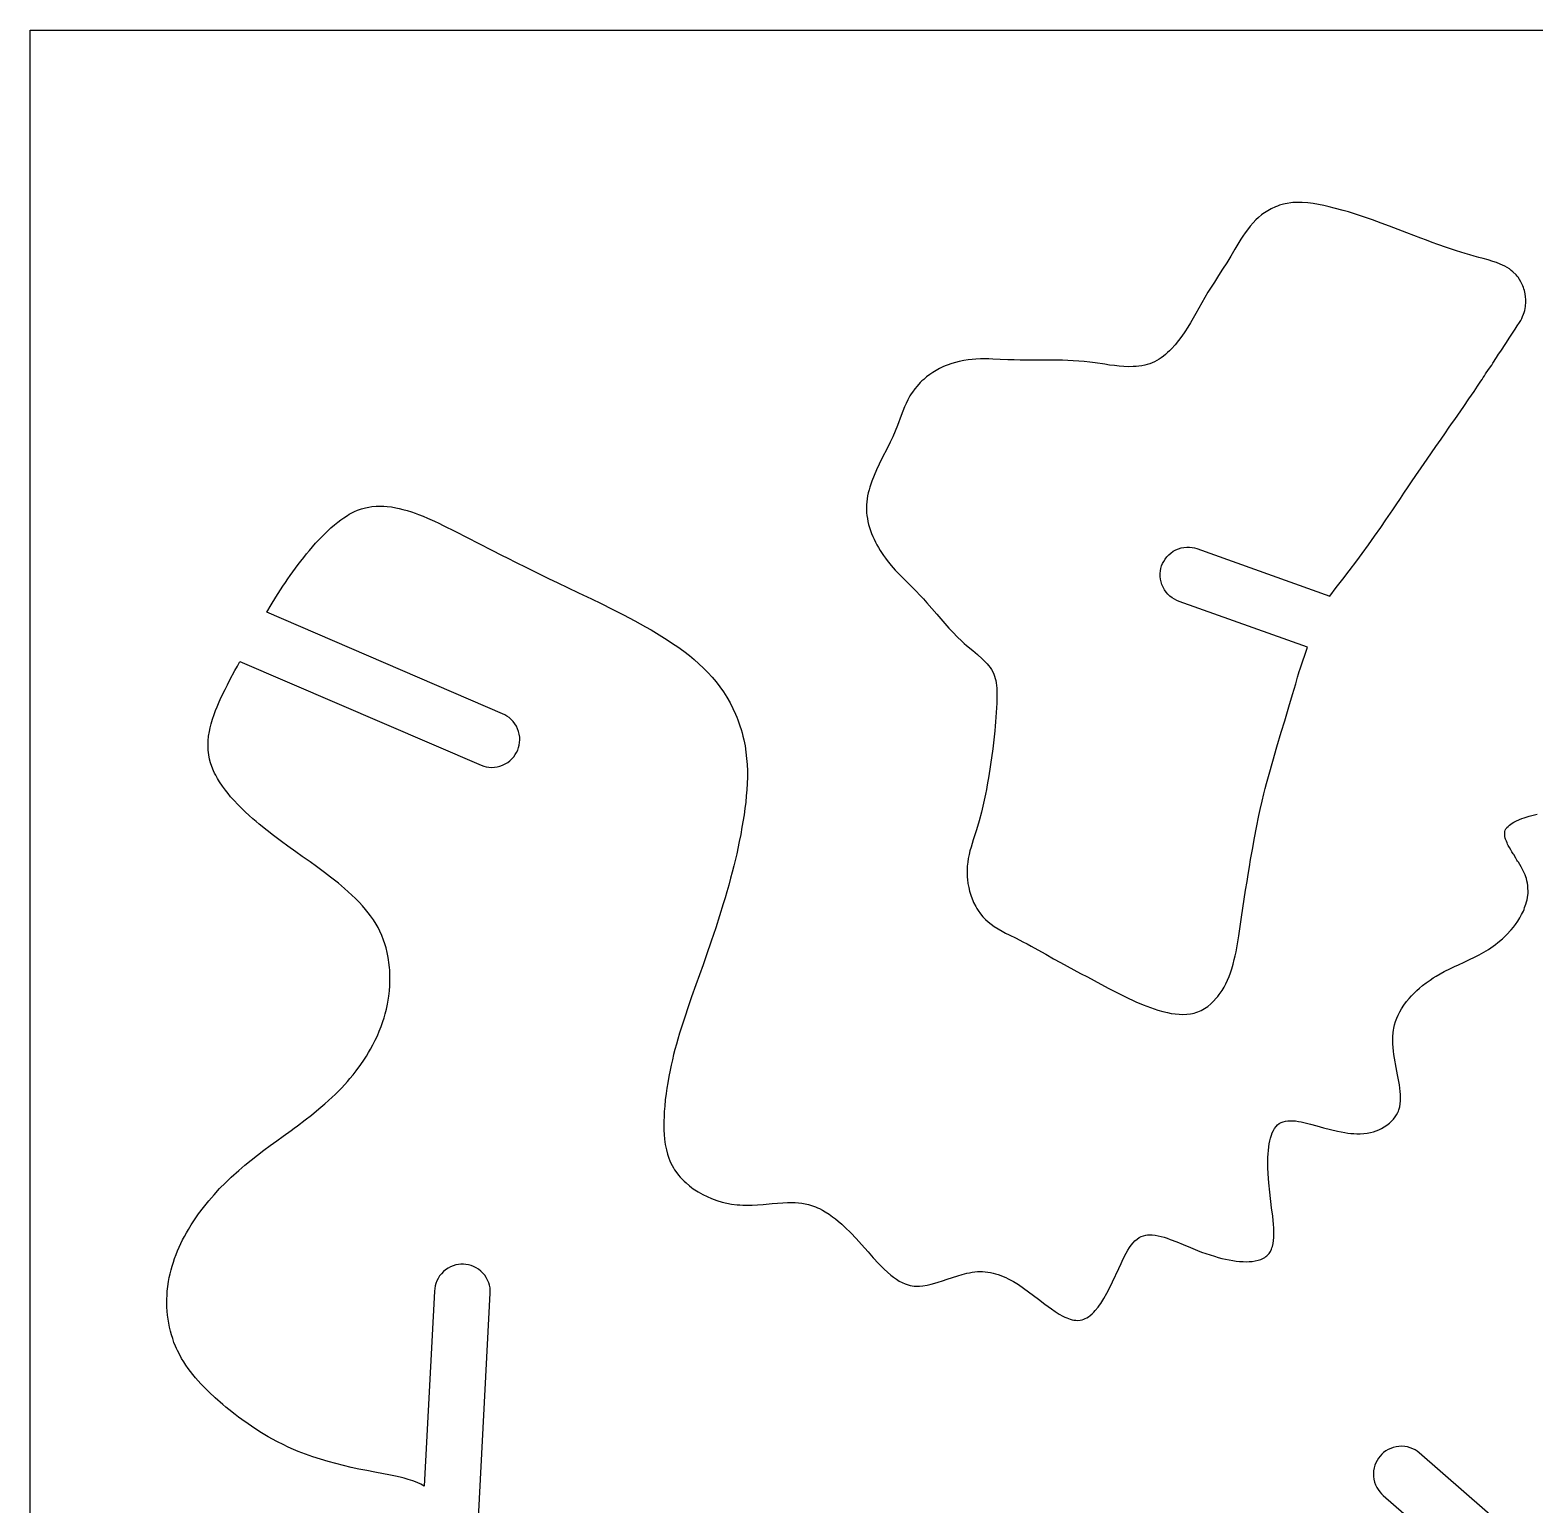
# Model space of a CAD drawing. Extents: x 0 to 1525, y 0 to 1525.
# Drawn here: x 0 to 265.7, y 1264.7 to 1525 of the extents above; entities that cross this region are included whole.
import ezdxf

# ---------------------------------------------------------------- set-up
doc = ezdxf.new("R2010")
doc.units = 0
doc.header["$MEASUREMENT"] = 0

msp = doc.modelspace()

# ---------------------------------------------------------------- linework, layer by layer
for points in [[(0, 0), (0, 1525), (1525, 1525), (1525, 0), (0, 0)], [(202.84, 1424.16), (202.42, 1424.32), (202.02, 1424.52), (201.61, 1424.78), (201.23, 1425.07), (200.87, 1425.41), (200.55, 1425.78), (200.25, 1426.2), (200.01, 1426.64), (199.81, 1427.11), (199.65, 1427.59), (199.55, 1428.08), (199.5, 1428.57), (199.5, 1429.05), (199.55, 1429.53), (199.63, 1429.97), (199.76, 1430.4), (199.92, 1430.82), (200.13, 1431.22), (200.38, 1431.63), (200.67, 1432.01), (201.01, 1432.37), (201.38, 1432.69), (201.8, 1432.99), (202.24, 1433.23), (202.71, 1433.44), (203.19, 1433.59), (203.68, 1433.69), (204.18, 1433.74), (204.65, 1433.74), (205.13, 1433.69), (205.57, 1433.61), (206, 1433.48), (229.43, 1425.09), (230.59, 1426.58), (231.74, 1428.07), (232.89, 1429.57), (234.19, 1431.3), (235.15, 1432.6), (236.25, 1434.13), (237.34, 1435.67), (238.43, 1437.22), (239.34, 1438.55), (240.56, 1440.33), (241.16, 1441.22), (241.92, 1442.34), (242.53, 1443.23), (243.29, 1444.35), (243.89, 1445.24), (244.66, 1446.36), (245.57, 1447.7), (246.65, 1449.26), (247.41, 1450.37), (248.18, 1451.48), (248.64, 1452.15), (249.11, 1452.81), (249.88, 1453.92), (250.41, 1454.7), (250.95, 1455.47), (251.49, 1456.25), (252.02, 1457.02), (253.09, 1458.57), (254, 1459.9), (254.92, 1461.23), (255.51, 1462.12), (256.12, 1463), (256.34, 1463.32), (256.53, 1463.66), (256.73, 1463.99), (256.95, 1464.31), (257.48, 1465.1), (258.02, 1465.88), (258.24, 1466.21), (258.44, 1466.54), (258.63, 1466.88), (258.85, 1467.2), (259.24, 1467.77), (259.62, 1468.34), (260.52, 1469.69), (261.25, 1470.81), (262.15, 1472.19), (262.53, 1472.79), (262.92, 1473.38), (263.14, 1473.72), (263.32, 1474.08), (263.49, 1474.46), (263.64, 1474.84), (263.76, 1475.17), (263.88, 1475.51), (263.96, 1475.84), (264.01, 1476.18), (264.05, 1477.04), (264.05, 1477.47), (264, 1477.89), (263.91, 1478.45), (263.79, 1479.02), (263.72, 1479.3), (263.63, 1479.58), (263.53, 1479.85), (263.41, 1480.11), (263.18, 1480.55), (262.94, 1480.99), (262.67, 1481.4), (262.51, 1481.59), (262.34, 1481.77), (261.75, 1482.33), (261.45, 1482.59), (261.14, 1482.84), (260.76, 1483.09), (260.36, 1483.32), (259.95, 1483.52), (259.53, 1483.7), (258.89, 1483.95), (258.23, 1484.17), (257.39, 1484.43), (256.54, 1484.66), (255.74, 1484.88), (254.94, 1485.1), (254.15, 1485.32), (253.37, 1485.56), (251.81, 1486.04), (250.03, 1486.64), (248.51, 1487.16), (247.51, 1487.52), (246.51, 1487.89), (245.52, 1488.26), (244.27, 1488.74), (243.02, 1489.22), (241.53, 1489.79), (240.01, 1490.37), (238.5, 1490.94), (236.98, 1491.49), (235.19, 1492.11), (233.64, 1492.61), (232.74, 1492.89), (231.83, 1493.16), (230.24, 1493.59), (229.31, 1493.82), (228.37, 1494.03), (227.43, 1494.23), (226.48, 1494.39), (225.54, 1494.51), (224.59, 1494.58), (223.92, 1494.59), (223.24, 1494.57), (222.91, 1494.55), (222.58, 1494.51), (221.91, 1494.41), (221.58, 1494.35), (221.25, 1494.27), (220.59, 1494.07), (220.21, 1493.94), (219.83, 1493.79), (219.09, 1493.45), (218.49, 1493.12), (217.91, 1492.76), (217.64, 1492.57), (217.38, 1492.37), (216.87, 1491.94), (216.38, 1491.49), (215.91, 1491), (215.38, 1490.4), (214.89, 1489.76), (214.49, 1489.21), (214.11, 1488.65), (213.74, 1488.07), (213.38, 1487.49), (212.66, 1486.3), (211.97, 1485.12), (211.25, 1483.94), (210.53, 1482.8), (209.79, 1481.66), (209.07, 1480.53), (208.49, 1479.62), (207.93, 1478.71), (207.38, 1477.79), (206.85, 1476.86), (206.33, 1475.92), (205.8, 1474.98), (205.35, 1474.16), (204.87, 1473.35), (204.38, 1472.54), (203.87, 1471.74), (203.32, 1470.96), (202.75, 1470.19), (202.14, 1469.44), (201.5, 1468.73), (201.16, 1468.39), (200.81, 1468.06), (200.45, 1467.74), (200.07, 1467.44), (199.7, 1467.16), (199.31, 1466.9), (198.92, 1466.66), (198.5, 1466.44), (198.09, 1466.26), (197.67, 1466.09), (197.23, 1465.96), (196.79, 1465.84), (196.28, 1465.74), (195.76, 1465.66), (195.24, 1465.61), (194.71, 1465.59), (193.9, 1465.58), (193.08, 1465.61), (192.25, 1465.68), (191.41, 1465.77), (190.57, 1465.88), (189.73, 1466), (188.03, 1466.25), (187.06, 1466.37), (186.08, 1466.48), (185.12, 1466.57), (184.15, 1466.63), (183.2, 1466.68), (182.25, 1466.71), (180.37, 1466.74), (178.5, 1466.74), (177.57, 1466.73), (176.63, 1466.73), (174.77, 1466.75), (173.7, 1466.77), (172.62, 1466.81), (171.28, 1466.88), (169.93, 1466.93), (169.26, 1466.95), (168.58, 1466.96), (167.77, 1466.95), (166.96, 1466.91), (166.29, 1466.86), (165.61, 1466.78), (164.81, 1466.65), (164, 1466.49), (163.35, 1466.33), (162.7, 1466.13), (161.92, 1465.86), (161.54, 1465.71), (161.16, 1465.55), (160.55, 1465.26), (159.95, 1464.93), (159.37, 1464.58), (158.81, 1464.2), (158.27, 1463.78), (157.75, 1463.34), (157.44, 1463.06), (157.15, 1462.78), (156.59, 1462.17), (156.17, 1461.65), (155.77, 1461.1), (155.54, 1460.77), (155.32, 1460.42), (154.93, 1459.71), (154.64, 1459.11), (154.37, 1458.49), (154.06, 1457.74), (153.78, 1456.98), (153.12, 1455.2), (152.72, 1454.21), (152.28, 1453.22), (151.83, 1452.25), (151.35, 1451.28), (150.39, 1449.35), (149.92, 1448.38), (149.45, 1447.39), (149.02, 1446.39), (148.61, 1445.37), (148.43, 1444.86), (148.26, 1444.34), (148.1, 1443.82), (147.97, 1443.29), (147.85, 1442.77), (147.76, 1442.24), (147.69, 1441.71), (147.65, 1441.17), (147.64, 1440.7), (147.65, 1440.24), (147.68, 1439.77), (147.73, 1439.3), (147.81, 1438.76), (147.91, 1438.23), (148.03, 1437.7), (148.18, 1437.18), (148.36, 1436.66), (148.55, 1436.14), (148.75, 1435.62), (148.98, 1435.12), (149.23, 1434.62), (149.49, 1434.12), (149.76, 1433.64), (150.05, 1433.16), (150.66, 1432.23), (150.99, 1431.78), (151.32, 1431.34), (152.01, 1430.5), (152.74, 1429.68), (153.48, 1428.89), (154.23, 1428.12), (155.75, 1426.61), (156.42, 1425.95), (157.07, 1425.27), (157.7, 1424.59), (158.32, 1423.9), (159.2, 1422.89), (160.06, 1421.88), (161.47, 1420.25), (162.19, 1419.45), (162.93, 1418.65), (163.69, 1417.87), (164.48, 1417.11), (164.89, 1416.73), (165.31, 1416.36), (166.4, 1415.46), (167.26, 1414.75), (168.1, 1414.01), (168.67, 1413.45), (168.94, 1413.15), (169.2, 1412.84), (169.48, 1412.48), (169.72, 1412.1), (169.95, 1411.71), (170.14, 1411.3), (170.27, 1410.93), (170.39, 1410.55), (170.48, 1410.17), (170.55, 1409.78), (170.61, 1409.3), (170.65, 1408.82), (170.68, 1408.34), (170.69, 1407.86), (170.68, 1407.02), (170.65, 1406.18), (170.57, 1404.53), (170.45, 1402.91), (170.39, 1402.11), (170.31, 1401.31), (170.15, 1399.72), (169.95, 1398.13), (169.74, 1396.54), (169.63, 1395.74), (169.51, 1394.94), (169.25, 1393.34), (168.97, 1391.74), (168.82, 1390.94), (168.66, 1390.14), (168.31, 1388.55), (167.94, 1386.97), (167.52, 1385.4), (167.07, 1383.84), (166.5, 1382.04), (166.11, 1380.76), (165.92, 1380.11), (165.76, 1379.45), (165.62, 1378.79), (165.52, 1378.12), (165.45, 1377.43), (165.42, 1376.74), (165.42, 1375.9), (165.44, 1375.47), (165.48, 1375.05), (165.57, 1374.35), (165.7, 1373.66), (165.86, 1372.97), (165.96, 1372.63), (166.06, 1372.29), (166.3, 1371.64), (166.42, 1371.32), (166.57, 1371), (166.94, 1370.27), (167.14, 1369.91), (167.36, 1369.56), (167.76, 1369.01), (168.19, 1368.49), (168.65, 1368.02), (169.14, 1367.57), (169.67, 1367.16), (170.21, 1366.77), (170.9, 1366.34), (171.6, 1365.93), (172.21, 1365.6), (172.82, 1365.29), (174.06, 1364.69), (175.28, 1364.07), (176, 1363.69), (176.71, 1363.3), (177.89, 1362.65), (179.3, 1361.85), (180.69, 1361.06), (181.88, 1360.41), (183.06, 1359.76), (184.26, 1359.12), (185.44, 1358.49), (186.65, 1357.85), (187.83, 1357.23), (189.01, 1356.59), (190.43, 1355.83), (191.6, 1355.22), (192.78, 1354.61), (193.99, 1354.02), (194.61, 1353.74), (195.22, 1353.46), (196.49, 1352.93), (197.13, 1352.68), (197.78, 1352.45), (198.44, 1352.21), (199.11, 1352), (199.94, 1351.77), (200.77, 1351.56), (201.46, 1351.43), (202.15, 1351.32), (202.84, 1351.26), (203.52, 1351.24), (204.2, 1351.26), (204.86, 1351.34), (205.19, 1351.4), (205.51, 1351.48), (205.82, 1351.57), (206.13, 1351.67), (206.44, 1351.8), (206.75, 1351.94), (207.04, 1352.1), (207.33, 1352.27), (207.9, 1352.65), (208.43, 1353.08), (208.94, 1353.57), (209.41, 1354.08), (209.69, 1354.41), (209.94, 1354.74), (210.42, 1355.44), (210.79, 1356.04), (211.11, 1356.66), (211.41, 1357.3), (211.68, 1357.94), (211.92, 1358.6), (212.14, 1359.27), (212.38, 1360.09), (212.59, 1360.92), (212.75, 1361.61), (212.89, 1362.31), (213.14, 1363.71), (213.36, 1365.12), (213.61, 1366.78), (213.85, 1368.41), (214.11, 1370.02), (214.34, 1371.6), (214.58, 1373.18), (214.83, 1374.73), (214.95, 1375.51), (215.08, 1376.28), (215.25, 1377.31), (215.46, 1378.59), (215.78, 1380.38), (216.15, 1382.43), (216.49, 1384.24), (216.92, 1386.33), (217.16, 1387.42), (217.5, 1388.9), (217.82, 1390.19), (218.05, 1391.1), (218.29, 1392.01), (218.73, 1393.66), (219.39, 1395.97), (220.11, 1398.47), (220.87, 1401.04), (221.49, 1403.09), (222.21, 1405.52), (222.87, 1407.73), (223.43, 1409.6), (223.77, 1410.78), (223.93, 1411.35), (224.06, 1411.79), (224.22, 1412.23), (225.48, 1416.05), (202.84, 1424.16)]]:
    msp.add_lwpolyline(points, close=True)
for points in [[(78.72, 1254.43), (81.24, 1302.05), (81.24, 1302.5), (81.19, 1302.95), (81.1, 1303.42), (80.96, 1303.88), (80.77, 1304.34), (80.54, 1304.77), (80.25, 1305.19), (79.93, 1305.58), (79.56, 1305.94), (79.16, 1306.25), (78.74, 1306.52), (78.3, 1306.74), (77.85, 1306.91), (77.39, 1307.04), (76.95, 1307.11), (76.5, 1307.15), (76.05, 1307.15), (75.6, 1307.1), (75.13, 1307.01), (74.68, 1306.87), (74.22, 1306.68), (73.78, 1306.45), (73.36, 1306.16), (72.97, 1305.84), (72.62, 1305.47), (72.3, 1305.07), (72.04, 1304.65), (71.81, 1304.21), (71.64, 1303.76), (71.52, 1303.3), (71.44, 1302.86), (71.4, 1302.41), (69.58, 1267.99), (69.58, 1267.99), (68.97, 1268.3), (68.34, 1268.58), (67.54, 1268.89), (66.72, 1269.16), (66.04, 1269.35), (65.36, 1269.53), (64.5, 1269.73), (63.63, 1269.91), (60.84, 1270.43), (59.44, 1270.7), (58.06, 1270.98), (56.68, 1271.28), (55.31, 1271.6), (53.95, 1271.95), (52.6, 1272.31), (51.26, 1272.71), (49.94, 1273.14), (48.64, 1273.6), (47.34, 1274.1), (46.07, 1274.64), (45.44, 1274.93), (44.81, 1275.23), (43.57, 1275.85), (42.81, 1276.27), (42.05, 1276.69), (40.84, 1277.4), (39.67, 1278.15), (38.5, 1278.94), (37.35, 1279.75), (36.78, 1280.17), (36.22, 1280.6), (35.11, 1281.48), (34.56, 1281.93), (34.02, 1282.39), (32.68, 1283.56), (31.64, 1284.53), (30.62, 1285.54), (30.14, 1286.05), (29.66, 1286.58), (29.2, 1287.11), (28.75, 1287.65), (28.31, 1288.2), (27.9, 1288.76), (27.5, 1289.34), (27.12, 1289.92), (26.75, 1290.51), (26.41, 1291.12), (26.02, 1291.9), (25.83, 1292.29), (25.66, 1292.69), (25.4, 1293.34), (25.17, 1294.01), (24.96, 1294.67), (24.77, 1295.35), (24.61, 1296.04), (24.47, 1296.73), (24.36, 1297.43), (24.27, 1298.13), (24.2, 1298.83), (24.16, 1299.54), (24.14, 1300.25), (24.14, 1300.95), (24.17, 1301.66), (24.22, 1302.36), (24.32, 1303.23), (24.45, 1304.09), (24.58, 1304.78), (24.72, 1305.47), (24.89, 1306.15), (25.08, 1306.82), (25.3, 1307.5), (25.52, 1308.16), (25.77, 1308.83), (26.03, 1309.48), (26.62, 1310.78), (26.93, 1311.42), (27.26, 1312.05), (27.6, 1312.68), (27.96, 1313.3), (28.43, 1314.07), (28.91, 1314.82), (29.74, 1316.02), (30.62, 1317.18), (31.53, 1318.31), (32.48, 1319.41), (33.46, 1320.48), (34.48, 1321.52), (35, 1322.03), (35.52, 1322.52), (36.85, 1323.71), (37.93, 1324.64), (39.04, 1325.53), (40.14, 1326.4), (41.27, 1327.25), (42.39, 1328.09), (43.53, 1328.92), (44.66, 1329.74), (46.06, 1330.76), (46.62, 1331.17), (47.18, 1331.59), (48.56, 1332.63), (49.66, 1333.48), (51, 1334.57), (52.05, 1335.46), (52.7, 1336.04), (53.34, 1336.63), (53.84, 1337.11), (54.33, 1337.59), (54.95, 1338.22), (55.54, 1338.86), (56.01, 1339.38), (56.47, 1339.91), (57.03, 1340.59), (57.58, 1341.28), (58.41, 1342.42), (58.91, 1343.15), (59.38, 1343.89), (59.76, 1344.5), (60.11, 1345.11), (60.53, 1345.89), (60.93, 1346.68), (61.31, 1347.48), (61.65, 1348.29), (61.98, 1349.12), (62.27, 1349.96), (62.49, 1350.64), (62.68, 1351.32), (62.9, 1352.19), (63.09, 1353.07), (63.21, 1353.78), (63.32, 1354.49), (63.42, 1355.39), (63.49, 1356.29), (63.52, 1357.01), (63.52, 1357.73), (63.5, 1358.63), (63.48, 1359.07), (63.44, 1359.52), (63.35, 1360.41), (63.29, 1360.85), (63.21, 1361.29), (63.04, 1362.16), (62.83, 1363.02), (62.63, 1363.69), (62.41, 1364.35), (62.09, 1365.17), (61.73, 1365.96), (61.42, 1366.58), (61.07, 1367.19), (60.61, 1367.93), (60.11, 1368.64), (59.68, 1369.2), (59.24, 1369.75), (58.67, 1370.42), (58.07, 1371.07), (57.45, 1371.7), (56.8, 1372.31), (55.49, 1373.49), (54.96, 1373.95), (54.42, 1374.39), (53.05, 1375.48), (51.95, 1376.32), (50.57, 1377.34), (49.44, 1378.15), (48.05, 1379.14), (46.92, 1379.94), (45.51, 1380.95), (44.39, 1381.76), (42.99, 1382.81), (41.85, 1383.68), (40.46, 1384.81), (39.9, 1385.28), (39.35, 1385.76), (38.66, 1386.38), (37.98, 1387.01), (37.31, 1387.65), (36.65, 1388.31), (36.02, 1388.98), (35.4, 1389.67), (34.94, 1390.23), (34.48, 1390.8), (33.96, 1391.52), (33.46, 1392.27), (33.1, 1392.86), (32.77, 1393.47), (32.58, 1393.85), (32.4, 1394.23), (32.09, 1395.01), (31.87, 1395.64), (31.69, 1396.27), (31.54, 1397.07), (31.48, 1397.48), (31.44, 1397.88), (31.42, 1398.29), (31.41, 1398.7), (31.44, 1399.52), (31.52, 1400.35), (31.66, 1401.18), (31.8, 1401.85), (31.96, 1402.52), (32.22, 1403.37), (32.5, 1404.21), (32.75, 1404.89), (33.02, 1405.56), (33.38, 1406.42), (33.76, 1407.26), (34.41, 1408.6), (34.85, 1409.44), (35.28, 1410.28), (36.16, 1411.93), (36.6, 1412.74), (37.04, 1413.56), (79.65, 1395.22), (80.08, 1395.07), (80.51, 1394.96), (80.99, 1394.88), (81.46, 1394.85), (81.96, 1394.87), (82.45, 1394.94), (82.94, 1395.06), (83.42, 1395.23), (83.88, 1395.45), (84.31, 1395.72), (84.71, 1396.02), (85.07, 1396.36), (85.38, 1396.72), (85.66, 1397.11), (85.89, 1397.49), (86.08, 1397.9), (86.23, 1398.33), (86.34, 1398.76), (86.42, 1399.23), (86.45, 1399.71), (86.43, 1400.21), (86.36, 1400.7), (86.24, 1401.19), (86.07, 1401.67), (85.85, 1402.13), (85.58, 1402.56), (85.28, 1402.96), (84.94, 1403.32), (84.58, 1403.63), (84.19, 1403.91), (83.8, 1404.14), (83.4, 1404.33), (41.79, 1422.23), (42.58, 1423.56), (43.38, 1424.88), (44.2, 1426.18), (44.63, 1426.83), (45.06, 1427.47), (45.49, 1428.11), (45.94, 1428.75), (46.39, 1429.39), (46.86, 1430.02), (47.33, 1430.65), (47.81, 1431.28), (48.31, 1431.91), (48.82, 1432.53), (49.34, 1433.16), (49.87, 1433.78), (50.41, 1434.4), (50.97, 1435.01), (52.12, 1436.2), (52.6, 1436.66), (53.09, 1437.11), (53.71, 1437.65), (54.34, 1438.16), (54.84, 1438.55), (55.36, 1438.91), (56.02, 1439.33), (56.35, 1439.53), (56.69, 1439.71), (57.24, 1439.99), (57.79, 1440.23), (58.49, 1440.49), (59.21, 1440.69), (59.78, 1440.81), (60.35, 1440.9), (61.09, 1440.97), (61.83, 1440.98), (62.44, 1440.96), (63.03, 1440.92), (63.8, 1440.82), (64.57, 1440.69), (65.18, 1440.56), (65.79, 1440.4), (66.58, 1440.18), (67.35, 1439.94), (67.98, 1439.72), (68.59, 1439.49), (69.38, 1439.18), (70.15, 1438.85), (71.4, 1438.29), (72.18, 1437.93), (72.95, 1437.55), (75.1, 1436.47), (77.18, 1435.4), (79.22, 1434.36), (81.51, 1433.19), (83.21, 1432.33), (84.32, 1431.77), (85.7, 1431.07), (87.64, 1430.11), (89.84, 1429.02), (91.5, 1428.21), (93.18, 1427.4), (94.86, 1426.6), (96.82, 1425.67), (99.09, 1424.59), (100.79, 1423.77), (102.77, 1422.79), (104.76, 1421.78), (106.73, 1420.74), (108.67, 1419.66), (109.64, 1419.1), (110.6, 1418.54), (111.55, 1417.95), (112.49, 1417.35), (113.43, 1416.73), (114.35, 1416.1), (115.38, 1415.36), (116.39, 1414.58), (117.25, 1413.88), (118.08, 1413.15), (118.89, 1412.39), (119.67, 1411.61), (120.41, 1410.8), (121.12, 1409.95), (121.79, 1409.07), (122.43, 1408.16), (123.02, 1407.22), (123.57, 1406.25), (124.07, 1405.26), (124.54, 1404.25), (124.75, 1403.74), (124.95, 1403.22), (125.32, 1402.16), (125.52, 1401.56), (125.69, 1400.95), (125.85, 1400.34), (126, 1399.72), (126.21, 1398.64), (126.37, 1397.54), (126.49, 1396.44), (126.58, 1395.34), (126.62, 1394.24), (126.62, 1393.13), (126.59, 1392.02), (126.53, 1390.91), (126.44, 1389.8), (126.33, 1388.69), (126.19, 1387.58), (126.03, 1386.47), (125.67, 1384.27), (125.45, 1383.02), (125.2, 1381.77), (124.74, 1379.6), (124.22, 1377.44), (123.95, 1376.37), (123.67, 1375.3), (123.35, 1374.08), (123, 1372.87), (122.7, 1371.81), (122.38, 1370.75), (121.73, 1368.65), (121.05, 1366.55), (120.25, 1364.16), (119.43, 1361.78), (118.8, 1359.99), (118.16, 1358.21), (117.53, 1356.44), (116.79, 1354.36), (116.16, 1352.57), (115.56, 1350.78), (114.98, 1348.99), (114.66, 1347.94), (114.35, 1346.88), (114.09, 1345.97), (113.84, 1345.05), (113.61, 1344.14), (113.38, 1343.22), (113.17, 1342.3), (112.97, 1341.37), (112.75, 1340.28), (112.56, 1339.18), (112.41, 1338.24), (112.27, 1337.29), (112.14, 1336.17), (112.03, 1335.05), (111.96, 1334.08), (111.91, 1333.1), (111.89, 1332.53), (111.88, 1331.96), (111.89, 1330.82), (111.93, 1330.02), (112.01, 1329.21), (112.06, 1328.74), (112.14, 1328.27), (112.22, 1327.8), (112.33, 1327.33), (112.53, 1326.58), (112.77, 1325.84), (112.94, 1325.41), (113.13, 1324.98), (113.35, 1324.57), (113.58, 1324.16), (113.78, 1323.83), (114, 1323.51), (114.48, 1322.88), (114.79, 1322.51), (115.11, 1322.16), (115.45, 1321.82), (115.8, 1321.49), (116.42, 1320.96), (116.75, 1320.71), (117.08, 1320.47), (117.91, 1319.93), (118.33, 1319.68), (118.76, 1319.44), (119.52, 1319.07), (120.29, 1318.73), (120.76, 1318.55), (121.23, 1318.39), (122.2, 1318.1), (123.01, 1317.91), (123.83, 1317.76), (124.82, 1317.64), (125.32, 1317.6), (125.81, 1317.58), (126.63, 1317.57), (127.45, 1317.58), (128.44, 1317.64), (129.41, 1317.71), (131.01, 1317.86), (131.96, 1317.94), (132.91, 1318), (133.68, 1318.03), (134.44, 1318.04), (135.04, 1318.02), (135.64, 1317.98), (136.23, 1317.91), (136.81, 1317.81), (137.39, 1317.68), (137.95, 1317.51), (138.65, 1317.25), (138.99, 1317.11), (139.33, 1316.95), (139.86, 1316.68), (140.38, 1316.38), (141.04, 1315.97), (141.67, 1315.52), (142.18, 1315.13), (142.68, 1314.73), (143.31, 1314.19), (143.91, 1313.63), (144.89, 1312.67), (145.83, 1311.69), (146.77, 1310.64), (147.93, 1309.32), (148.86, 1308.27), (149.8, 1307.24), (150.75, 1306.27), (151.34, 1305.72), (151.96, 1305.2), (152.43, 1304.83), (152.93, 1304.49), (153.44, 1304.17), (153.98, 1303.89), (154.5, 1303.66), (155.04, 1303.48), (155.38, 1303.39), (155.73, 1303.33), (156.08, 1303.29), (156.42, 1303.26), (157.01, 1303.26), (157.58, 1303.31), (158.34, 1303.43), (159.08, 1303.6), (159.7, 1303.77), (160.31, 1303.95), (161.1, 1304.21), (161.87, 1304.48), (162.82, 1304.8), (163.77, 1305.11), (164.56, 1305.35), (165.35, 1305.55), (165.82, 1305.65), (166.29, 1305.74), (166.76, 1305.8), (167.23, 1305.84), (167.7, 1305.85), (168.16, 1305.85), (168.62, 1305.82), (169.08, 1305.76), (169.54, 1305.68), (170, 1305.58), (170.45, 1305.46), (170.9, 1305.32), (171.35, 1305.16), (171.8, 1304.98), (172.25, 1304.78), (172.69, 1304.57), (173.14, 1304.34), (173.59, 1304.08), (174.47, 1303.54), (175.37, 1302.93), (176.25, 1302.29), (178, 1300.95), (179.14, 1300.08), (180.29, 1299.24), (180.97, 1298.77), (181.67, 1298.34), (182.33, 1297.98), (182.66, 1297.81), (183, 1297.66), (183.32, 1297.54), (183.63, 1297.44), (183.95, 1297.35), (184.27, 1297.28), (184.63, 1297.24), (184.99, 1297.23), (185.35, 1297.26), (185.7, 1297.33), (186, 1297.42), (186.28, 1297.54), (186.56, 1297.68), (186.82, 1297.85), (187.15, 1298.1), (187.47, 1298.37), (187.77, 1298.66), (188.05, 1298.97), (188.55, 1299.58), (188.79, 1299.9), (189.01, 1300.23), (189.57, 1301.11), (190.08, 1302.02), (190.6, 1303.01), (191.09, 1304.01), (192.21, 1306.41), (192.59, 1307.24), (192.98, 1308.07), (193.51, 1309.1), (193.8, 1309.61), (194.11, 1310.1), (194.4, 1310.51), (194.71, 1310.89), (195.04, 1311.26), (195.41, 1311.58), (195.77, 1311.83), (196.16, 1312.03), (196.56, 1312.17), (196.99, 1312.27), (197.25, 1312.31), (197.52, 1312.32), (198.06, 1312.32), (198.59, 1312.26), (199.12, 1312.17), (199.67, 1312.04), (200.2, 1311.89), (200.73, 1311.72), (201.26, 1311.53), (202.43, 1311.08), (203.58, 1310.6), (204.83, 1310.08), (206.07, 1309.57), (206.81, 1309.29), (207.56, 1309.02), (208.31, 1308.77), (209.07, 1308.54), (209.71, 1308.35), (210.37, 1308.18), (211.02, 1308.03), (211.68, 1307.9), (212.3, 1307.79), (212.91, 1307.71), (213.53, 1307.64), (214.15, 1307.6), (214.69, 1307.59), (215.23, 1307.61), (215.76, 1307.65), (216.29, 1307.73), (216.79, 1307.84), (217.27, 1308), (217.51, 1308.1), (217.73, 1308.21), (217.95, 1308.34), (218.16, 1308.48), (218.32, 1308.61), (218.47, 1308.75), (218.74, 1309.06), (218.96, 1309.4), (219.14, 1309.77), (219.23, 1310.02), (219.31, 1310.28), (219.44, 1310.81), (219.51, 1311.34), (219.56, 1311.88), (219.58, 1312.45), (219.57, 1313.02), (219.55, 1313.59), (219.51, 1314.16), (219.36, 1315.64), (219.18, 1317.11), (218.83, 1319.88), (218.67, 1321.48), (218.56, 1323.08), (218.51, 1324.24), (218.51, 1325.39), (218.52, 1326.01), (218.55, 1326.62), (218.6, 1327.24), (218.67, 1327.85), (218.75, 1328.38), (218.85, 1328.9), (218.98, 1329.41), (219.13, 1329.92), (219.29, 1330.33), (219.48, 1330.72), (219.7, 1331.1), (219.96, 1331.45), (220.23, 1331.72), (220.53, 1331.96), (220.86, 1332.15), (221.21, 1332.29), (221.62, 1332.4), (222.04, 1332.45), (222.45, 1332.47), (222.87, 1332.47), (223.38, 1332.43), (223.89, 1332.36), (224.39, 1332.26), (224.88, 1332.16), (226.02, 1331.88), (227.15, 1331.58), (228.35, 1331.24), (229.57, 1330.91), (230.81, 1330.62), (232.07, 1330.38), (232.61, 1330.3), (233.14, 1330.23), (233.68, 1330.19), (234.21, 1330.17), (234.82, 1330.17), (235.43, 1330.2), (236.04, 1330.28), (236.63, 1330.4), (237.13, 1330.53), (237.62, 1330.69), (238.09, 1330.88), (238.56, 1331.1), (239.06, 1331.38), (239.53, 1331.69), (239.98, 1332.04), (240.4, 1332.43), (240.71, 1332.77), (240.99, 1333.14), (241.24, 1333.52), (241.46, 1333.93), (241.56, 1334.17), (241.65, 1334.42), (241.79, 1334.93), (241.88, 1335.45), (241.93, 1335.97), (241.95, 1336.53), (241.93, 1337.1), (241.89, 1337.66), (241.82, 1338.22), (241.74, 1338.81), (241.63, 1339.39), (241.41, 1340.55), (241.14, 1341.88), (240.85, 1343.51), (240.76, 1344.15), (240.68, 1344.78), (240.62, 1345.42), (240.57, 1346.06), (240.56, 1346.68), (240.57, 1347.29), (240.63, 1348.05), (240.68, 1348.43), (240.74, 1348.8), (240.88, 1349.4), (241.05, 1349.98), (241.26, 1350.55), (241.5, 1351.11), (241.78, 1351.67), (242.09, 1352.21), (242.53, 1352.88), (243.01, 1353.52), (243.43, 1354.03), (243.87, 1354.52), (244.33, 1355), (244.81, 1355.45), (245.3, 1355.9), (245.8, 1356.32), (246.46, 1356.83), (247.14, 1357.31), (247.68, 1357.67), (248.23, 1358.02), (248.92, 1358.42), (249.62, 1358.8), (250.74, 1359.36), (251.45, 1359.69), (252.16, 1360.01), (253.15, 1360.46), (254.13, 1360.91), (254.99, 1361.33), (255.83, 1361.76), (256.65, 1362.22), (257.45, 1362.71), (258.3, 1363.29), (258.72, 1363.6), (259.12, 1363.92), (259.91, 1364.58), (260.29, 1364.93), (260.65, 1365.29), (261.47, 1366.19), (261.86, 1366.66), (262.24, 1367.14), (262.63, 1367.7), (262.98, 1368.28), (263.3, 1368.88), (263.62, 1369.48), (263.74, 1369.78), (263.84, 1370.09), (263.93, 1370.4), (264.03, 1370.71), (264.17, 1371.1), (264.27, 1371.49), (264.35, 1371.89), (264.41, 1372.29), (264.44, 1372.61), (264.44, 1372.93), (264.43, 1373.58), (264.41, 1373.99), (264.34, 1374.4), (264.25, 1374.81), (264.14, 1375.21), (264.04, 1375.54), (263.91, 1375.86), (263.62, 1376.49), (263.42, 1376.91), (263.22, 1377.31), (262.99, 1377.71), (262.73, 1378.09), (262.6, 1378.27), (262.49, 1378.46), (262.29, 1378.85), (262.08, 1379.24), (261.97, 1379.43), (261.84, 1379.61), (261.59, 1379.96), (261.39, 1380.32), (261.18, 1380.68), (260.95, 1381.03), (260.88, 1381.15), (260.82, 1381.28), (260.73, 1381.54), (260.65, 1381.81), (260.6, 1381.94), (260.53, 1382.07), (260.46, 1382.2), (260.41, 1382.34), (260.35, 1382.63), (260.33, 1382.92), (260.33, 1383.22), (260.37, 1383.5), (260.43, 1383.76), (260.54, 1384), (260.62, 1384.11), (260.71, 1384.22), (260.93, 1384.43), (261.15, 1384.63), (261.64, 1385), (261.94, 1385.2), (262.27, 1385.37), (262.93, 1385.67), (263.35, 1385.83), (263.78, 1385.97), (264.63, 1386.24), (265.1, 1386.38), (265.58, 1386.49), (266.06, 1386.6)], [(261.01, 1260.07), (245.24, 1273.84), (244.89, 1274.12), (244.5, 1274.36), (244.08, 1274.57), (243.63, 1274.75), (243.16, 1274.88), (242.67, 1274.97), (242.16, 1275), (241.65, 1274.99), (241.15, 1274.92), (240.66, 1274.8), (240.19, 1274.63), (239.74, 1274.42), (239.33, 1274.17), (238.95, 1273.89), (238.61, 1273.59), (238.31, 1273.26), (238.03, 1272.9), (237.79, 1272.52), (237.57, 1272.1), (237.4, 1271.65), (237.27, 1271.17), (237.18, 1270.68), (237.14, 1270.18), (237.16, 1269.67), (237.23, 1269.17), (237.35, 1268.67), (237.52, 1268.2), (237.73, 1267.75), (237.97, 1267.35), (238.26, 1266.96), (238.56, 1266.63), (238.89, 1266.32), (252.09, 1254.79)]]:
    msp.add_lwpolyline(points)

doc.saveas('drawing.dxf')
